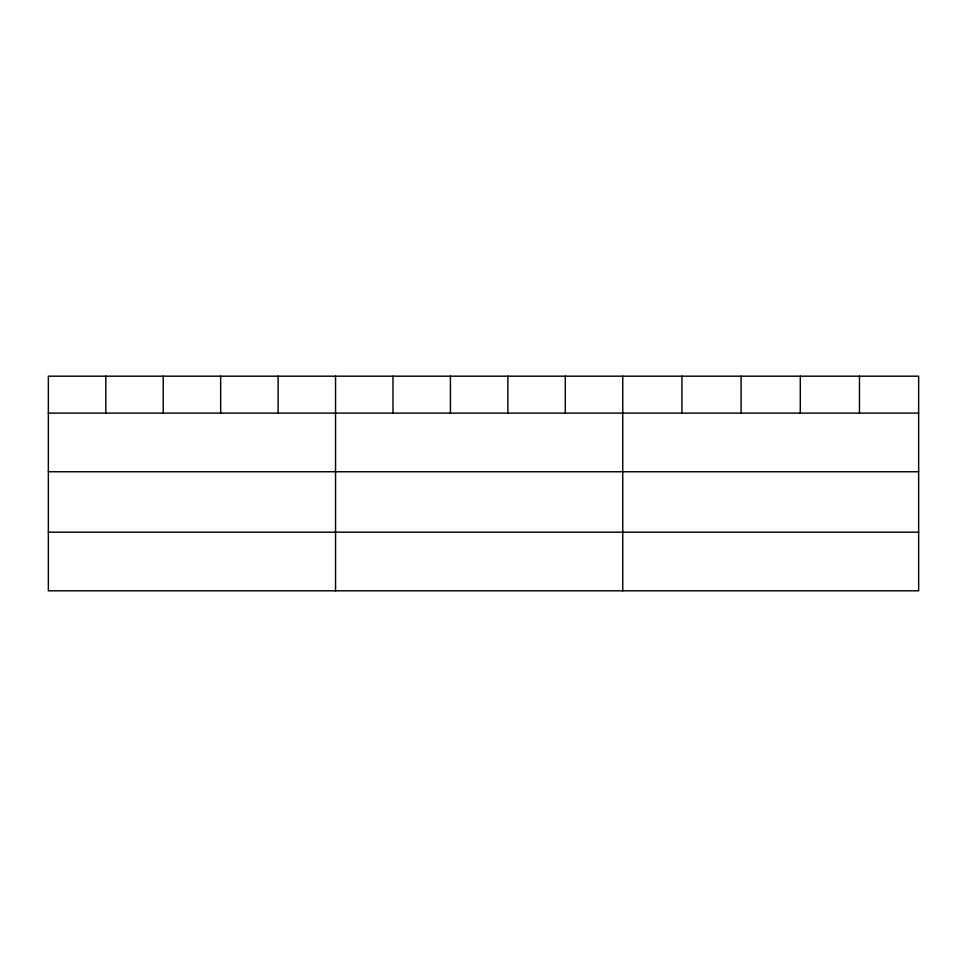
<?xml version="1.0" encoding="UTF-8"?>
<svg xmlns="http://www.w3.org/2000/svg" width="967" height="967" viewBox="0 0 967 967"><rect width="100%" height="100%" fill="white"/><g stroke="black" fill="none" stroke-linecap="round" stroke-linejoin="round"><path stroke-width="1.45" d="M918.65 471.751L918.65 376.187L48.35 376.187L48.35 590.813L918.65 590.813L918.65 471.751L48.35 471.751M48.35 413.114L918.65 413.114M48.35 532.176L918.65 532.176M859.47 376.187L859.47 413.114M800.289 376.187L800.289 413.114M741.109 376.187L741.109 413.114M681.928 376.187L681.928 413.114M622.748 376.187L622.748 590.813M565.308 376.187L565.308 413.114M507.868 376.187L507.868 413.114M450.429 376.187L450.429 413.114M392.989 376.187L392.989 413.114M335.549 376.187L335.549 590.813M278.109 376.187L278.109 413.114M220.669 376.187L220.669 413.114M163.23 376.187L163.23 413.114M105.79 376.187L105.79 413.114"/></g></svg>
